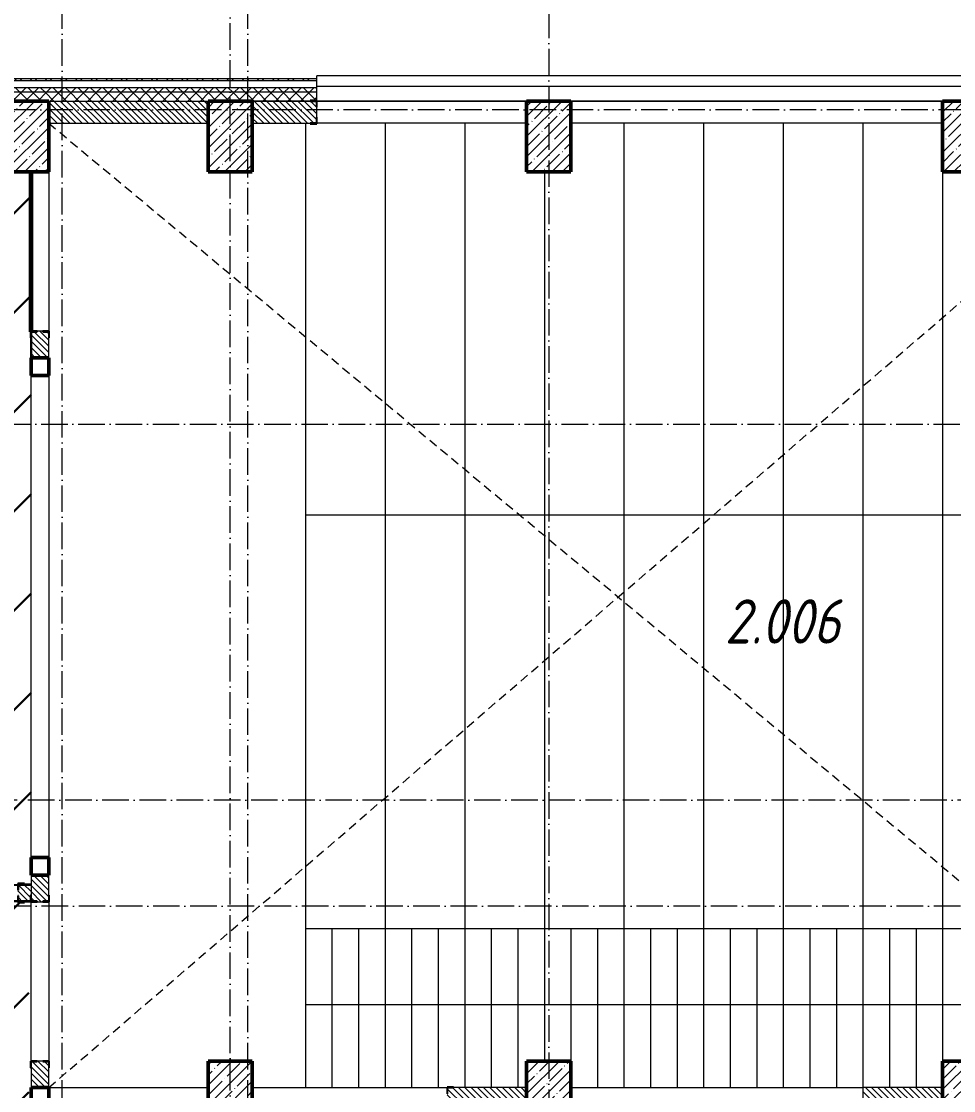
# Model space of a CAD drawing. Header units: millimetres. Extents: x -17017 to 628417, y -109036 to 199237.
# Drawn here: x 523858 to 534393, y 165281 to 177366 of the extents above; entities that cross this region are included whole.
import ezdxf

# ---------------------------------------------------------------- set-up
doc = ezdxf.new("R2010")
doc.units = ezdxf.units.MM
doc.linetypes.add('200_ШТРИХ_ш1п0_6_', pattern=[160, 100, -60])
doc.linetypes.add('50_200_ШТРИХ_1Т_ш5_п1_п1_', pattern=[700, 500, -100, 0, -100])
for name, color, linetype, lineweight in [('2) ПГП 4м', 4, 'Continuous', 30), ('2.1) ПГП окна 2.8 м', 5, 'Continuous', 30), ('2.2) ПГП двери 2.4 -', 134, 'Continuous', 60), ('3) ЖБ 4м', 3, 'Continuous', 30), ('3.1) ЖБ окна 1.2 м', 102, 'Continuous', 30), ('A-DETL-____-OTLN-3', 7, '200_ШТРИХ_ш1п0_6_', 9), ('A-GENM-____-MCUT', 7, 'Continuous', 25), ('A-GENM-____-OTLN-1', 7, 'Continuous', 25), ('A-GLAZ-____-OTLN', 7, 'Continuous', 9), ('A-WALL-____-MCUT', 7, 'Continuous', 13), ('A-WALL-____-MCUT-1', 7, 'Continuous', 9), ('A-WALL-____-OTLN', 7, 'Continuous', 9), ('A-WALL-____-PATT-1', 7, 'Continuous', 9), ('A-WALL-FNSH-MCUT-1', 7, 'Continuous', 9), ('I-WALL-____-OTLN', 7, 'Continuous', 9), ('S-COLS-____-MCUT', 7, 'Continuous', 50), ('S-COLS-____-OTLN', 7, 'Continuous', 9), ('S-GRID-____-OTLN-1', 7, '50_200_ШТРИХ_1Т_ш5_п1_п1_', 9), ('S-STRS-____-OTLN-1', 7, 'Continuous', 9), ('Марки помещений', 7, 'Continuous', 9), ('стяжа', 7, 'Continuous', 30)]:
    doc.layers.add(name, color=color, linetype=linetype, lineweight=lineweight)
doc.styles.add('ISOCPEUR_I_2', font='isocpeui.ttf', dxfattribs={"width": 0.85, "height": 2.3})
pattern_1 = [(45, (516567.8, 90784.41), (-70.71068, 70.71068), []), (135, (516567.8, 90784.41), (-70.71068, -70.71068), [])]
pattern_2 = [(135, (516567.8, 90784.41), (-35.35534, -35.35534), [])]
pattern_3 = [(45, (473308.1, 27070.75), (-561.266, 561.266), [])]

# ---------------------------------------------------------------- blocks, each defined once
blk = doc.blocks.new('BSC_Колонна _Прямоугольная - 500х800-25984396-АР1_План отверстий 2 этажа в осях 1-64_Ю-ЯЯ')
at = {"layer": 'S-COLS-____-OTLN'}
h = blk.add_hatch(dxfattribs=at)
h.set_pattern_fill('FP_14', color=256, style=0, pattern_type=2)
h.set_pattern_definition([(45, (-9650, -85281.04), (-114.04925, 114.04925), []), (45, (-9535.95, -85281.04), (-114.04925, 114.04925), [201.613, -40.323, 3.353, -36.97])])
h.paths.add_polyline_path([(-250, -400), (250, -400), (250, 400), (-250, 400)], flags=0)
at = {"layer": 'S-COLS-____-MCUT'}
for p, q in [((250, 400), (-250, 400)), ((-250, 400), (-250, -400)), ((250, -400), (250, 400)), ((-250, -400), (250, -400))]:
    blk.add_line(p, q, dxfattribs=at)
blk = doc.blocks.new('BSC_Колонна _Прямоугольная - 500х800-V9-АР1_План отверстий 2 этажа в осях 1-64_Ю-ЯЯ')
at = {"layer": 'S-COLS-____-OTLN'}
h = blk.add_hatch(dxfattribs=at)
h.set_pattern_fill('FP_15', color=256, style=0, pattern_type=2)
h.set_pattern_definition([(45, (-9650, -74431.04), (-114.04925, 114.04925), []), (45, (-9535.95, -74431.04), (-114.04925, 114.04925), [201.613, -40.323, 3.353, -36.97])])
h.paths.add_polyline_path([(-250, -400), (250, -400), (250, 400), (-250, 400)], flags=0)
at = {"layer": 'S-COLS-____-MCUT'}
for p, q in [((250, 400), (-250, 400)), ((-250, 400), (-250, -400)), ((250, -400), (250, 400)), ((-250, -400), (250, -400))]:
    blk.add_line(p, q, dxfattribs=at)
blk = doc.blocks.new('BSC_Колонна _Прямоугольная - 500х800-V63-АР1_План отверстий 2 этажа в осях 1-64_Ю-ЯЯ')
at = {"layer": 'S-COLS-____-OTLN'}
h = blk.add_hatch(dxfattribs=at)
h.set_pattern_fill('FP_74', color=256, style=0, pattern_type=2)
h.set_pattern_definition([(45, (-13250, -85281.04), (-114.04925, 114.04925), []), (45, (-13135.95, -85281.04), (-114.04925, 114.04925), [201.613, -40.323, 3.353, -36.97])])
h.paths.add_polyline_path([(-250, -400), (250, -400), (250, 400), (-250, 400)], flags=0)
at = {"layer": 'S-COLS-____-MCUT'}
for p, q in [((250, 400), (-250, 400)), ((-250, 400), (-250, -400)), ((250, -400), (250, 400)), ((-250, -400), (250, -400))]:
    blk.add_line(p, q, dxfattribs=at)
blk = doc.blocks.new('BSC_Колонна _Прямоугольная - 500х800-V64-АР1_План отверстий 2 этажа в осях 1-64_Ю-ЯЯ')
at = {"layer": 'S-COLS-____-OTLN'}
h = blk.add_hatch(dxfattribs=at)
h.set_pattern_fill('FP_75', color=256, style=0, pattern_type=2)
h.set_pattern_definition([(45, (-17950, -85281.04), (-114.04925, 114.04925), []), (45, (-17835.95, -85281.04), (-114.04925, 114.04925), [201.613, -40.323, 3.353, -36.97])])
h.paths.add_polyline_path([(-250, -400), (250, -400), (250, 400), (-250, 400)], flags=0)
at = {"layer": 'S-COLS-____-MCUT'}
for p, q in [((250, 400), (-250, 400)), ((-250, 400), (-250, -400)), ((250, -400), (250, 400)), ((-250, -400), (250, -400))]:
    blk.add_line(p, q, dxfattribs=at)
blk = doc.blocks.new('BSC_Колонна _Прямоугольная - 500х800-V65-АР1_План отверстий 2 этажа в осях 1-64_Ю-ЯЯ')
at = {"layer": 'S-COLS-____-OTLN'}
h = blk.add_hatch(dxfattribs=at)
h.set_pattern_fill('FP_76', color=256, style=0, pattern_type=2)
h.set_pattern_definition([(45, (-13250, -74431.04), (-114.04925, 114.04925), []), (45, (-13135.95, -74431.04), (-114.04925, 114.04925), [201.613, -40.323, 3.353, -36.97])])
h.paths.add_polyline_path([(-250, -400), (250, -400), (250, 400), (-250, 400)], flags=0)
at = {"layer": 'S-COLS-____-MCUT'}
for p, q in [((250, 400), (-250, 400)), ((-250, 400), (-250, -400)), ((250, -400), (250, 400)), ((-250, -400), (250, -400))]:
    blk.add_line(p, q, dxfattribs=at)
blk = doc.blocks.new('BSC_Колонна _Прямоугольная - 500х800-V66-АР1_План отверстий 2 этажа в осях 1-64_Ю-ЯЯ')
at = {"layer": 'S-COLS-____-OTLN'}
h = blk.add_hatch(dxfattribs=at)
h.set_pattern_fill('FP_77', color=256, style=0, pattern_type=2)
h.set_pattern_definition([(45, (-17950, -74431.04), (-114.04925, 114.04925), []), (45, (-17835.95, -74431.04), (-114.04925, 114.04925), [201.613, -40.323, 3.353, -36.97])])
h.paths.add_polyline_path([(-250, -400), (250, -400), (250, 400), (-250, 400)], flags=0)
at = {"layer": 'S-COLS-____-MCUT'}
for p, q in [((250, 400), (-250, 400)), ((-250, 400), (-250, -400)), ((250, -400), (250, 400)), ((-250, -400), (250, -400))]:
    blk.add_line(p, q, dxfattribs=at)
blk = doc.blocks.new('BSC_Колонна _Прямоугольная - 500х800-V91-АР1_План отверстий 2 этажа в осях 1-64_Ю-ЯЯ')
at = {"layer": 'S-COLS-____-OTLN'}
h = blk.add_hatch(dxfattribs=at)
h.set_pattern_fill('FP_104', color=256, style=0, pattern_type=2)
h.set_pattern_definition([(45, (-7350, -85281.04), (-114.04925, 114.04925), []), (45, (-7235.95, -85281.04), (-114.04925, 114.04925), [201.613, -40.323, 3.353, -36.97])])
h.paths.add_polyline_path([(-250, -400), (250, -400), (250, 400), (-250, 400)], flags=0)
at = {"layer": 'S-COLS-____-MCUT'}
for p, q in [((250, 400), (-250, 400)), ((-250, 400), (-250, -400)), ((250, -400), (250, 400)), ((-250, -400), (250, -400))]:
    blk.add_line(p, q, dxfattribs=at)
blk = doc.blocks.new('Отлив_СКБ - Отлив витража_120_НВФ-31886523-АР1_План отверстий 2 этажа в осях 1-64_Ю-ЯЯ')
at = {"layer": 'A-GLAZ-____-OTLN'}
for p, q in [((0, 83), (0, 120)), ((9500, 120), (0, 120)), ((0, 2), (9500, 2)), ((9500, 120), (9500, 83)), ((9500, 0), (0, 0))]:
    blk.add_line(p, q, dxfattribs=at)
blk = doc.blocks.new('Фахверк_СКБ_Уголок - 250_2700-27497298-АР1_План отверстий 2 этажа в осях 1-64_Ю-ЯЯ')
at = {"layer": 'A-GENM-____-MCUT'}
for p, q in [((200, 181), (125, 181)), ((125, 181), (125, 106)), ((131, 106), (131, 175)), ((131, 175), (200, 175)), ((200, 175), (200, 181)), ((125, 106), (131, 106)), ((131, -6), (125, -6)), ((125, -6), (125, -81)), ((125, -81), (200, -81)), ((131, -75), (131, -6)), ((200, -75), (131, -75)), ((200, -81), (200, -75))]:
    blk.add_line(p, q, dxfattribs=at)
blk = doc.blocks.new('Фахверк_СКБ_Уголок - 200_3550_зеркало-28264001-АР1_План отверстий 2 этажа в осях 1-64_Ю-ЯЯ')
at = {"layer": 'A-GENM-____-MCUT'}
for p, q in [((200, 156), (125, 156)), ((125, 156), (125, 81)), ((131, 81), (131, 150)), ((131, 150), (200, 150)), ((200, 150), (200, 156)), ((125, 81), (131, 81)), ((131, 19), (125, 19)), ((125, 19), (125, -56)), ((131, -50), (131, 19)), ((125, -56), (200, -56)), ((200, -50), (131, -50)), ((200, -56), (200, -50))]:
    blk.add_line(p, q, dxfattribs=at)
blk = doc.blocks.new('Фахверк_СКБ_Уголок - 200_3550-28267367-АР1_План отверстий 2 этажа в осях 1-64_Ю-ЯЯ')
at = {"layer": 'A-GENM-____-MCUT'}
for p, q in [((200, 156), (125, 156)), ((125, 156), (125, 81)), ((131, 81), (131, 150)), ((131, 150), (200, 150)), ((200, 150), (200, 156)), ((125, 81), (131, 81)), ((131, 19), (125, 19)), ((125, 19), (125, -56)), ((131, -50), (131, 19)), ((125, -56), (200, -56)), ((200, -50), (131, -50)), ((200, -56), (200, -50))]:
    blk.add_line(p, q, dxfattribs=at)
blk = doc.blocks.new('BSC_Колонна _Прямоугольная1 - 200х200 _металл_-35205626-АР1_План отверстий 2 этажа в осях 1-64_Ю-ЯЯ')
at = {"layer": 'S-COLS-____-MCUT'}
for p, q in [((100, 100), (-100, 100)), ((-100, 100), (-100, -100)), ((100, -100), (100, 100)), ((-100, -100), (100, -100))]:
    blk.add_line(p, q, dxfattribs=at)
blk = doc.blocks.new('BSC_Колонна _Прямоугольная1 - 200х200 _металл_-35201446-АР1_План отверстий 2 этажа в осях 1-64_Ю-ЯЯ')
at = {"layer": 'S-COLS-____-MCUT'}
for p, q in [((100, 100), (-100, 100)), ((-100, 100), (-100, -100)), ((100, -100), (100, 100)), ((-100, -100), (100, -100))]:
    blk.add_line(p, q, dxfattribs=at)
blk = doc.blocks.new('2этаж')
at = {"layer": 'S-GRID-____-OTLN-1', "color": 251, "ltscale": 0.6, "true_color": 0x636466}
for p, q in [((-7841.7, 511907.5), (-7841.7, 549908.8)), ((-5941.7, 512090.5), (-5941.7, 549908.8)), ((-2341.7, 549908.8), (-2341.7, 511907.5)), ((-5741.7, 511907.5), (-5741.7, 549644.2)), ((88482.7, 544597), (-20260.4, 544597)), ((-20260.4, 541047), (88482.7, 541047)), ((31562.9, 536797), (-20260.4, 536797)), ((17013.3, 535597), (-20260.4, 535597))]:
    blk.add_line(p, q, dxfattribs=at)

msp = doc.modelspace()

# ---------------------------------------------------------------- hatches: boundary and pattern name
at = {"layer": 'A-WALL-____-PATT-1'}
h = msp.add_hatch(dxfattribs=at)
h.set_pattern_fill('FP_3', color=256, style=0, pattern_type=2)
h.set_pattern_definition([(45, (516567.8, 90784.41), (-85.53659, 85.53659), []), (45, (516624.82, 90784.41), (-85.53659, 85.53659), [])])
h.paths.add_polyline_path([(540435, 176695), (540435, 176715), (536698, 176715), (536698, 176695), (540414, 176695)], flags=0)
h.paths.add_polyline_path([(527198, 176695), (527198, 176715), (513888, 176715), (513888, 176695), (527158, 176695)], flags=0)
h = msp.add_hatch(dxfattribs=at)
h.set_pattern_fill('FP_1', color=256, style=0, pattern_type=2)
h.set_pattern_definition(pattern_1)
h.paths.add_polyline_path([(536698, 176565), (540268, 176565), (540268, 176615), (536698, 176615)], flags=0)
h.paths.add_polyline_path([(527158, 176565), (527198, 176565), (527198, 176615), (514118, 176615), (514118, 176565), (523623, 176565)], flags=0)
h = msp.add_hatch(dxfattribs=at)
h.set_pattern_fill('FP_1', color=256, style=0, pattern_type=2)
h.set_pattern_definition(pattern_1)
h.paths.add_polyline_path([(539568, 176465), (540268, 176465), (540268, 176565), (536698, 176565), (536698, 176471), (536773, 176471), (536773, 176465), (539530, 176465)], flags=0)
h.paths.add_polyline_path([(526468, 176465), (527123, 176465), (527123, 176471), (527198, 176471), (527198, 176565), (514118, 176565), (514118, 176465), (525968, 176465)], flags=0)
h = msp.add_hatch(dxfattribs=at)
h.set_pattern_fill('FP_6', color=256, style=0, pattern_type=2)
h.set_pattern_definition(pattern_2)
h.paths.add_polyline_path([(525968, 176215), (525968, 176465), (524168, 176465), (524168, 176215)], flags=0)
h = msp.add_hatch(dxfattribs=at)
h.set_pattern_fill('FP_6', color=256, style=0, pattern_type=2)
h.set_pattern_definition(pattern_2)
h.paths.add_polyline_path([(527158, 176215), (527192, 176215), (527192, 176284), (527198, 176284), (527198, 176396), (527192, 176396), (527192, 176465), (526468, 176465), (526468, 176215), (527123, 176215)], flags=0)
h = msp.add_hatch(dxfattribs=at)
h.set_pattern_fill('FP_6', color=256, style=0, pattern_type=2)
h.set_pattern_definition(pattern_2)
h.paths.add_polyline_path([(523968, 173565), (524168, 173565), (524168, 173859), (524099, 173859), (524099, 173865), (524037, 173865), (524037, 173859), (523968, 173859), (523968, 173659)], flags=0)
h = msp.add_hatch(dxfattribs=at)
h.set_pattern_fill('FP_6', color=256, style=0, pattern_type=2)
h.set_pattern_definition(pattern_2)
h.paths.add_polyline_path([(524088, 165315), (524168, 165315), (524168, 165609), (524099, 165609), (524099, 165615), (524037, 165615), (524037, 165609), (523968, 165609), (523968, 165315)], flags=0)
h.paths.add_polyline_path([(524099, 167415), (524099, 167421), (524168, 167421), (524168, 167715), (523968, 167715), (523968, 167421), (524037, 167421), (524037, 167415)], flags=0)
h = msp.add_hatch(dxfattribs=at)
h.set_pattern_fill('FP_6', color=256, style=0, pattern_type=2)
h.set_pattern_definition(pattern_2)
h.paths.add_polyline_path([(523962, 167415), (523962, 167490), (523968, 167490), (523968, 167615), (523824, 167615), (523824, 167546), (523818, 167546), (523818, 167484), (523824, 167484), (523824, 167415), (523893, 167415)], flags=0)
h = msp.add_hatch(dxfattribs=at)
h.set_pattern_fill('FP_6', color=256, style=0, pattern_type=2)
h.set_pattern_definition(pattern_2)
h.paths.add_polyline_path([(528925, 165115), (529568, 165115), (529568, 165315), (528674, 165315), (528674, 165246), (528668, 165246), (528668, 165184), (528674, 165184), (528674, 165115), (528743, 165115)], flags=0)
h = msp.add_hatch(dxfattribs=at)
h.set_pattern_fill('FP_6', color=256, style=0, pattern_type=2)
h.set_pattern_definition(pattern_2)
h.paths.add_polyline_path([(533368, 165115), (534268, 165115), (534268, 165315), (533368, 165315)], flags=0)
at = {"layer": 'стяжа'}
h = msp.add_hatch(dxfattribs=at)
h.set_pattern_fill('ANSI31', color=5, scale=250)
h.set_pattern_definition(pattern_3)
h.paths.add_polyline_path([(523968, 173365), (523968, 173565), (523968, 173790), (523962, 173790), (523962, 173865), (523968, 175665), (523668, 175665), (523668, 176215), (522118, 176215), (522118, 175965), (522118, 175865), (521624, 175865), (520718, 175865), (520718, 176065), (514618, 176065), (514618, 175965), (514468, 175965), (514468, 175765), (514368, 175765), (514368, 175640), (514374, 175640), (514374, 175565), (514368, 173765), (514374, 173765), (514374, 173690), (514370, 173265), (514468, 173265), (514468, 173065), (514618, 173065), (514618, 172565), (514368, 172565), (514368, 170365), (514468, 170365), (514468, 169965), (514368, 169965), (514368, 167765), (514374, 167765), (514374, 167615), (514618, 167615), (516818, 167615), (516818, 168015), (519218, 168015), (519218, 167615), (521618, 167615), (522118, 167615), (522618, 167615), (523518, 167615), (523818, 167615), (523818, 167621), (523968, 167621), (523968, 167715), (523968, 167915)])
h.paths.add_polyline_path([(522118, 172565), (521618, 172565), (521618, 173065), (522118, 173065)], flags=16)
h.paths.add_polyline_path([(521318, 163015), (521318, 163115), (521318, 163165), (521318, 163615), (521318, 167415), (518193, 167415), (518193, 167409), (518118, 167409), (514618, 167415), (514618, 167615), (514118, 167615), (514118, 167115), (514118, 166571), (514187, 166571), (514299, 166565), (514299, 166571), (514368, 166571), (514368, 166640), (514374, 166640), (514374, 166565), (514368, 164765), (514374, 164765), (514374, 164665), (514468, 164665), (514468, 164315), (514618, 164315), (514618, 163815), (514368, 163815), (514368, 163640), (514374, 163640), (514374, 163565), (514368, 161765), (514374, 161765), (514374, 161690), (514368, 160640), (514374, 160640), (514374, 160565), (514368, 158765), (514374, 158765), (514374, 158690), (514368, 158465), (514618, 158465), (520258, 158465), (520458, 158465), (521618, 158465), (521918, 158465), (521918, 158590), (521912, 158590), (521912, 158665), (521987, 158665), (522118, 158665), (522118, 159215), (521918, 159215), (521918, 160065), (521918, 160365), (521912, 160365), (521912, 160440), (521918, 160690), (521912, 160690), (521912, 160765), (521918, 162490), (521912, 162490), (521912, 162559), (521912, 162565), (521912, 162640), (521914, 163015)])
h.paths.add_polyline_path([(514468, 166915), (514368, 166915), (514368, 167082), (514468, 167115)], flags=16)
h = msp.add_hatch(dxfattribs=at)
h.set_pattern_fill('ANSI31', color=5, scale=250)
h.set_pattern_definition(pattern_3)
h.paths.add_polyline_path([(522118, 167415), (523944, 167415), (523944, 157815), (522118, 157815)])
h.paths.add_polyline_path([(519018, 157815), (524168, 157815), (524168, 152815), (519018, 152815)])
h.paths.add_polyline_path([(561768, 158315), (524168, 158315), (524168, 153965), (561768, 153965)])

# ---------------------------------------------------------------- linework, layer by layer
at = {"layer": '2) ПГП 4м'}
for points in [[(523968, 173565), (523968, 173865)], [(523968, 167603), (519218, 167615), (519218, 168015), (516818, 168015), (516818, 167615), (514618, 167615)], [(523968, 167421), (522118, 167421)]]:
    msp.add_lwpolyline(points, dxfattribs=at)
at = {"layer": '2.1) ПГП окна 2.8 м'}
msp.add_lwpolyline([(523962, 173865), (523968, 175665)], dxfattribs=at)
at = {"layer": '2.2) ПГП двери 2.4 -'}
msp.add_lwpolyline([(523968, 173859), (523968, 175665)], dxfattribs=at)
at = {"layer": '3) ЖБ 4м'}
msp.add_lwpolyline([(523968, 175665), (523668, 175665), (523668, 176215)], dxfattribs=at)
at = {"layer": 'A-DETL-____-OTLN-3'}
for p, q in [((524168, 165315), (536818, 176215)), ((524168, 176215), (537268, 165315))]:
    msp.add_line(p, q, dxfattribs=at)
at = {"layer": 'A-WALL-____-MCUT'}
for p, q in [((527198, 176695), (513888, 176695)), ((527198, 176471), (527198, 176695)), ((524168, 176465), (525968, 176465)), ((527198, 176284), (527198, 176396)), ((524168, 176215), (525968, 176215)), ((526468, 176215), (527123, 176215)), ((523968, 173790), (523968, 173565)), ((524099, 173865), (524037, 173865)), ((524168, 173565), (524168, 173790)), ((523968, 167715), (523968, 167490)), ((524168, 167490), (524168, 167715)), ((523968, 167615), (523893, 167615)), ((523893, 167415), (523962, 167415)), ((524037, 167415), (524099, 167415)), ((524099, 165615), (524037, 165615)), ((523968, 165540), (523968, 165315)), ((524168, 165315), (524168, 165540)), ((529568, 165315), (528743, 165315)), ((533368, 165315), (533368, 164115)), ((534268, 165315), (533368, 165315))]:
    msp.add_line(p, q, dxfattribs=at)
at = {"layer": 'A-WALL-____-MCUT-1'}
for p, q in [((527198, 176615), (514118, 176615)), ((527198, 176565), (514118, 176565)), ((526468, 176465), (527123, 176465)), ((527123, 176465), (526468, 176465))]:
    msp.add_line(p, q, dxfattribs=at)
at = {"layer": 'A-WALL-____-OTLN'}
for p, q in [((529568, 176465), (527198, 176465)), ((527198, 176465), (529568, 176465)), ((534268, 176465), (530068, 176465)), ((530068, 176465), (534268, 176465)), ((529568, 176215), (527198, 176215)), ((534268, 176215), (530068, 176215))]:
    msp.add_line(p, q, dxfattribs=at)
at = {"layer": 'A-WALL-FNSH-MCUT-1'}
for p, q in [((527198, 176715), (513868, 176715)), ((527198, 176695), (527198, 176715))]:
    msp.add_line(p, q, dxfattribs=at)
at = {"layer": 'I-WALL-____-OTLN'}
for p, q in [((523968, 173865), (523968, 175665)), ((524168, 175665), (524168, 173865)), ((523968, 167915), (523968, 173365)), ((524168, 173365), (524168, 167915)), ((523968, 165615), (523968, 167415)), ((524168, 167415), (524168, 165615)), ((524168, 165315), (525968, 165315)), ((526468, 165315), (528668, 165315)), ((530068, 165315), (533368, 165315))]:
    msp.add_line(p, q, dxfattribs=at)
at = {"layer": 'S-STRS-____-OTLN-1'}
for p, q in [((527068, 176215), (527068, 167115)), ((527068, 176215), (527068, 167115)), ((527968, 176215), (527968, 167115)), ((527968, 176215), (527968, 167115)), ((528868, 176215), (528868, 167115)), ((528868, 176215), (528868, 167115)), ((530668, 176215), (530668, 167115)), ((530668, 176215), (530668, 167115)), ((531568, 176215), (531568, 167115)), ((531568, 176215), (531568, 167115)), ((532468, 176215), (532468, 167115)), ((532468, 176215), (532468, 167115)), ((533368, 176215), (533368, 167115)), ((533368, 176215), (533368, 167115)), ((529768, 175665), (529768, 167115)), ((529768, 175665), (529768, 167115)), ((534268, 175665), (534268, 167115)), ((534268, 175665), (534268, 167115)), ((527068, 171790), (527968, 171790)), ((527968, 171790), (528868, 171790)), ((528868, 171790), (529768, 171790)), ((529768, 171790), (530668, 171790)), ((530668, 171790), (531568, 171790)), ((531568, 171790), (532468, 171790)), ((532468, 171790), (533368, 171790)), ((533368, 171790), (534268, 171790)), ((534268, 171790), (535168, 171790)), ((527068, 167115), (527968, 167115)), ((527068, 167115), (527068, 165315)), ((527068, 167115), (527068, 165315)), ((527368, 167115), (527368, 165315)), ((527368, 167115), (527368, 165315)), ((527668, 167115), (527968, 167115)), ((527668, 167115), (527668, 165315)), ((527668, 167115), (527668, 165315)), ((527968, 167115), (528868, 167115)), ((527968, 167115), (527968, 165315)), ((527968, 167115), (527968, 165315)), ((528268, 167115), (528268, 165315)), ((528268, 167115), (528268, 165315)), ((528568, 167115), (528868, 167115)), ((528568, 167115), (528568, 165315)), ((528568, 167115), (528568, 165315)), ((528868, 167115), (529768, 167115)), ((528868, 167115), (528868, 165315)), ((528868, 167115), (528868, 165315)), ((529168, 167115), (529168, 165315)), ((529168, 167115), (529168, 165315)), ((529468, 167115), (529768, 167115)), ((529468, 167115), (529468, 165315)), ((529468, 167115), (529468, 165315)), ((529768, 167115), (530668, 167115)), ((529768, 167115), (529768, 165615)), ((529768, 167115), (529768, 165615)), ((530068, 167115), (530068, 165615)), ((530068, 167115), (530068, 165615)), ((530368, 167115), (530668, 167115)), ((530368, 167115), (530368, 165315)), ((530368, 167115), (530368, 165315)), ((530668, 167115), (531568, 167115)), ((530668, 167115), (530668, 165315)), ((530668, 167115), (530668, 165315)), ((530968, 167115), (530968, 165315)), ((530968, 167115), (530968, 165315)), ((531268, 167115), (531568, 167115)), ((531268, 167115), (531268, 165315)), ((531268, 167115), (531268, 165315)), ((531568, 167115), (532468, 167115)), ((531568, 167115), (531568, 165315)), ((531568, 167115), (531568, 165315)), ((531868, 167115), (531868, 165315)), ((531868, 167115), (531868, 165315)), ((532168, 167115), (532468, 167115)), ((532168, 167115), (532168, 165315)), ((532168, 167115), (532168, 165315)), ((532468, 167115), (533368, 167115)), ((532468, 167115), (532468, 165315)), ((532468, 167115), (532468, 165315)), ((532768, 167115), (532768, 165315)), ((532768, 167115), (532768, 165315)), ((533068, 167115), (533368, 167115)), ((533068, 167115), (533068, 165315)), ((533068, 167115), (533068, 165315)), ((533368, 167115), (534268, 167115)), ((533368, 167115), (533368, 165315)), ((533368, 167115), (533368, 165315)), ((533668, 167115), (533668, 165315)), ((533668, 167115), (533668, 165315)), ((533968, 167115), (534268, 167115)), ((533968, 167115), (533968, 165315)), ((533968, 167115), (533968, 165315)), ((534268, 167115), (535168, 167115)), ((534268, 167115), (534268, 165615)), ((534268, 167115), (534268, 165615)), ((527068, 166255), (527368, 166255)), ((527368, 166255), (527668, 166255)), ((527668, 166255), (527968, 166255)), ((527968, 166255), (528268, 166255)), ((528268, 166255), (528568, 166255)), ((528568, 166255), (528868, 166255)), ((528868, 166255), (529168, 166255)), ((529168, 166255), (529468, 166255)), ((529468, 166255), (529768, 166255)), ((529768, 166255), (530068, 166255)), ((530068, 166255), (530368, 166255)), ((530368, 166255), (530668, 166255)), ((530668, 166255), (530968, 166255)), ((530968, 166255), (531268, 166255)), ((531268, 166255), (531568, 166255)), ((531568, 166255), (531868, 166255)), ((531868, 166255), (532168, 166255)), ((532168, 166255), (532468, 166255)), ((532468, 166255), (532768, 166255)), ((532768, 166255), (533068, 166255)), ((533068, 166255), (533368, 166255)), ((533368, 166255), (533668, 166255)), ((533668, 166255), (533968, 166255)), ((533968, 166255), (534268, 166255)), ((534268, 166255), (534568, 166255))]:
    msp.add_line(p, q, dxfattribs=at)

# ---------------------------------------------------------------- block references
at = {"layer": '3.1) ЖБ окна 1.2 м'}
msp.add_blockref('2этаж', (532159, -368232), dxfattribs=at)
at = {"layer": 'A-GENM-____-OTLN-1'}
for name, p, rotation in [('Фахверк_СКБ_Уголок - 250_2700-27497298-АР1_План отверстий 2 этажа в осях 1-64_Ю-ЯЯ', (527323, 176390), 180), ('Фахверк_СКБ_Уголок - 200_3550-28267367-АР1_План отверстий 2 этажа в осях 1-64_Ю-ЯЯ', (524018, 173990), 269.9999999999999), ('Фахверк_СКБ_Уголок - 200_3550-28267367-АР1_План отверстий 2 этажа в осях 1-64_Ю-ЯЯ', (524118, 167290), 89.99999999999991), ('Фахверк_СКБ_Уголок - 200_3550-28267367-АР1_План отверстий 2 этажа в осях 1-64_Ю-ЯЯ', (524018, 165740), 269.9999999999999)]:
    msp.add_blockref(name, p, dxfattribs=dict(at, rotation=rotation))
for name, p in [('Фахверк_СКБ_Уголок - 200_3550_зеркало-28264001-АР1_План отверстий 2 этажа в осях 1-64_Ю-ЯЯ', (523693, 167465)), ('Фахверк_СКБ_Уголок - 200_3550-28267367-АР1_План отверстий 2 этажа в осях 1-64_Ю-ЯЯ', (528543, 165165))]:
    msp.add_blockref(name, p, dxfattribs=at)
at = {"layer": 'A-GLAZ-____-OTLN'}
msp.add_blockref('Отлив_СКБ - Отлив витража_120_НВФ-31886523-АР1_План отверстий 2 этажа в осях 1-64_Ю-ЯЯ', (527198, 176632), dxfattribs=at)
at = {"layer": 'S-COLS-____-OTLN'}
for name, p in [('BSC_Колонна _Прямоугольная - 500х800-V91-АР1_План отверстий 2 этажа в осях 1-64_Ю-ЯЯ', (523918, 176065)), ('BSC_Колонна _Прямоугольная - 500х800-25984396-АР1_План отверстий 2 этажа в осях 1-64_Ю-ЯЯ', (526218, 176065)), ('BSC_Колонна _Прямоугольная - 500х800-V63-АР1_План отверстий 2 этажа в осях 1-64_Ю-ЯЯ', (529818, 176065)), ('BSC_Колонна _Прямоугольная - 500х800-V64-АР1_План отверстий 2 этажа в осях 1-64_Ю-ЯЯ', (534518, 176065)), ('BSC_Колонна _Прямоугольная - 500х800-V9-АР1_План отверстий 2 этажа в осях 1-64_Ю-ЯЯ', (526218, 165215)), ('BSC_Колонна _Прямоугольная - 500х800-V65-АР1_План отверстий 2 этажа в осях 1-64_Ю-ЯЯ', (529818, 165215)), ('BSC_Колонна _Прямоугольная - 500х800-V66-АР1_План отверстий 2 этажа в осях 1-64_Ю-ЯЯ', (534518, 165215))]:
    msp.add_blockref(name, p, dxfattribs=at)
at = {"layer": 'S-COLS-____-OTLN', "rotation": 270.0000000000001}
for name, p in [('BSC_Колонна _Прямоугольная1 - 200х200 _металл_-35205626-АР1_План отверстий 2 этажа в осях 1-64_Ю-ЯЯ', (524068, 173465)), ('BSC_Колонна _Прямоугольная1 - 200х200 _металл_-35205626-АР1_План отверстий 2 этажа в осях 1-64_Ю-ЯЯ', (524068, 167815)), ('BSC_Колонна _Прямоугольная1 - 200х200 _металл_-35201446-АР1_План отверстий 2 этажа в осях 1-64_Ю-ЯЯ', (524068, 165215))]:
    msp.add_blockref(name, p, dxfattribs=at)

# ---------------------------------------------------------------- texts
at = {"layer": 'Марки помещений', "insert": (531807, 170834), "char_height": 500, "width": 785.65, "attachment_point": 1, "style": 'ISOCPEUR_I_2'}
msp.add_mtext('2.006', dxfattribs=at)

doc.saveas('drawing.dxf')
